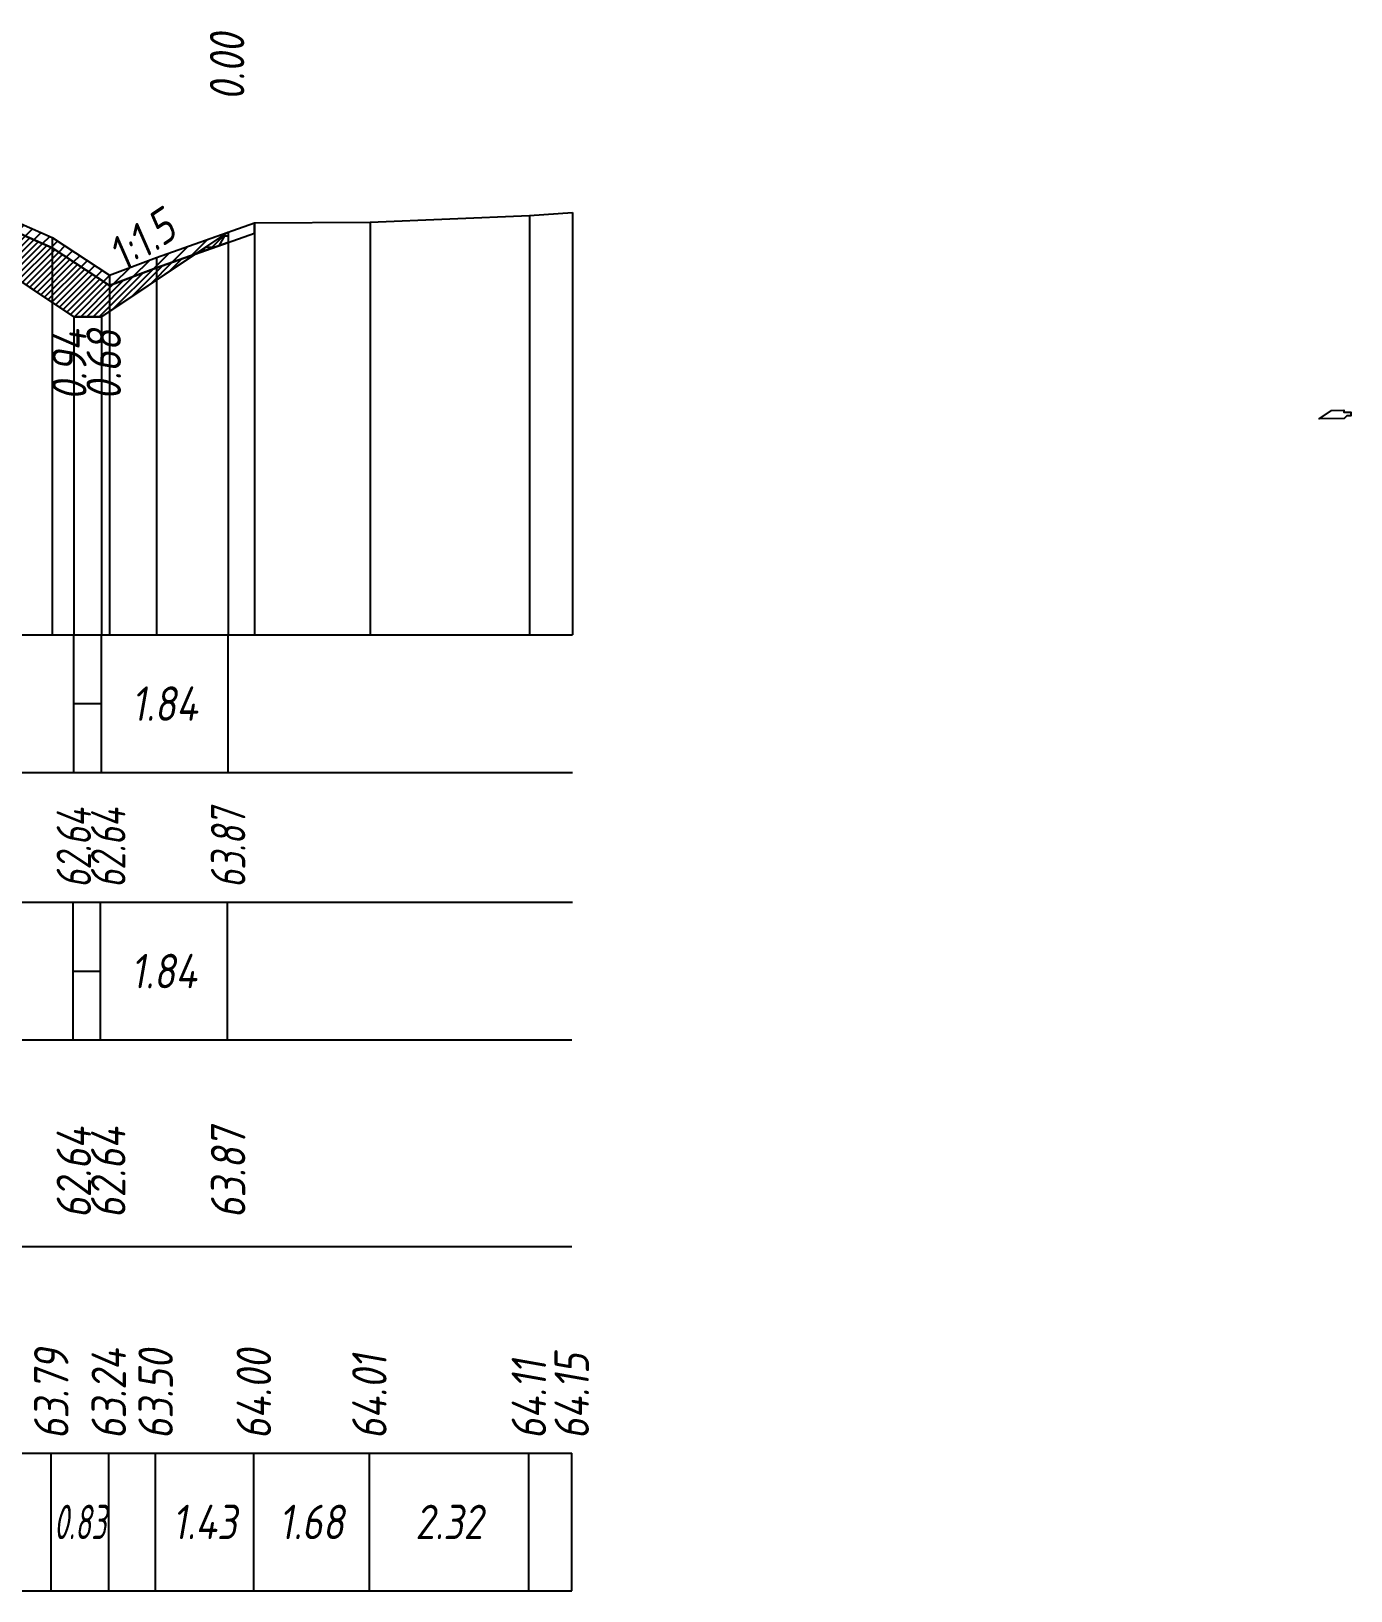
# Model space of a CAD drawing. Extents: x -717 to 1451, y -133302 to 233.
# Drawn here: x -169.1 to -73.3, y -132019.4 to -131906.2 of the extents above; entities that cross this region are included whole.
import ezdxf
from ezdxf.enums import TextEntityAlignment as Align

# ---------------------------------------------------------------- set-up
doc = ezdxf.new("R2010")
doc.units = 0
for name, color, linetype in [('Код_510', 7, 'Continuous'), ('Код_514', 1, 'Continuous'), ('Код_516', 1, 'Continuous'), ('Контур_0', 7, 'Continuous'), ('Контур_508', 7, 'Continuous'), ('Контур_512', 7, 'Continuous'), ('Контур_513', 7, 'Continuous'), ('Контур_818', 7, 'Continuous'), ('Красный поперечник', 1, 'Continuous'), ('Объём_2663', 7, 'Continuous'), ('Объём_2664', 7, 'Continuous'), ('Рабочие отметки', 7, 'Continuous'), ('Таблица', 7, 'Continuous'), ('Уклоны проезжей части', 7, 'Continuous'), ('Черный поперечник', 3, 'Continuous')]:
    doc.layers.add(name, color=color, linetype=linetype)
for name, color, linetype, true_color in [('Контур_2570', 7, 'Continuous', 0x80ff00), ('Контур_2736', 4, 'Continuous', 0x00ffff), ('Контур_2741', 4, 'Continuous', 0x00ffff), ('Контур_2742', 4, 'Continuous', 0x00ffff), ('Контур_2743', 4, 'Continuous', 0x00ffff), ('Контур_2744', 7, 'Continuous', 0xa4ffff), ('Контур_2750', 4, 'Continuous', 0x00ffff), ('Контур_2751', 4, 'Continuous', 0x00ffff), ('Контур_2752', 4, 'Continuous', 0x00ffff), ('Контур_707', 4, 'Continuous', 0x00ffff), ('Контур_720', 131, 'Continuous', 0xaaffff), ('Объём_2563', 7, 'Continuous', 0xff8000), ('Объём_2570', 7, 'Continuous', 0x80ff00), ('Объём_2600', 7, 'Continuous', 0x808000), ('Объём_2620', 2, 'Continuous', 0xffff00)]:
    doc.layers.add(name, color=color, linetype=linetype, true_color=true_color)
doc.styles.add('М', font='romand.shx', dxfattribs={"width": 0.8, "oblique": 10, "height": 2.5})

msp = doc.modelspace()

# ---------------------------------------------------------------- hatches: boundary and pattern name
at = {"layer": 'Объём_2570'}
h = msp.add_hatch(dxfattribs=at)
h.set_pattern_fill('ANSI31', color=256, scale=0.2)
h.set_pattern_definition([(45, (-432.1858, 20), (-0.449012806, 0.449012806), [])])
h.paths.add_polyline_path([(-154.767, -131921.517), (-159.977, -131923.357), (-163.379, -131924.627), (-167.554, -131921.901), (-170.829, -131920.442), (-174.878, -131920.443), (-185.499, -131920.473), (-190.08, -131918.142), (-193.147, -131916.52), (-193.147, -131915.77), (-190.08, -131917.392), (-185.499, -131919.723), (-174.878, -131919.693), (-170.829, -131919.692), (-167.554, -131921.151), (-163.379, -131923.877), (-159.977, -131922.607), (-154.767, -131920.767)])
at = {"layer": 'Объём_2600'}
h = msp.add_hatch(dxfattribs=at)
h.set_pattern_fill('HONEY', color=5, scale=0.3)
h.set_pattern_definition([(0, (-432.1858, 20), (1.42875, 0.8248891935), [0.9525, -1.905]), (120, (-432.1858, 20), (-1.428749997, 0.824889199), [0.9525, -1.905]), (60, (-432.1858, 20), (3e-09, 1.6497783924), [-1.905, 0.9525])])
h.paths.add_polyline_path([(-157.16, -131922.362), (-154.767, -131920.767), (-154.767, -131921.517)])
at = {"layer": 'Объём_2620'}
h = msp.add_hatch(dxfattribs=at)
h.set_pattern_fill('ANSI31', color=2, scale=0.1)
h.set_pattern_definition([(45, (-432.18578, 20), (-0.224506403, 0.224506403), [])])
h.paths.add_polyline_path([(-163.972, -131926.903), (-165.972, -131926.903), (-175.659, -131920.446), (-170.829, -131920.442), (-167.554, -131921.901), (-163.379, -131924.627), (-159.977, -131923.357), (-157.16, -131922.362)])

# ---------------------------------------------------------------- linework, layer by layer
at = {"layer": 'Код_510'}
for p, q in [((-167.609, -132019.421), (-167.609, -132009.421)), ((-163.434, -132019.421), (-163.434, -132009.421)), ((-160.031, -132019.421), (-160.031, -132009.421)), ((-152.899, -132019.421), (-152.899, -132009.421)), ((-144.513, -132019.421), (-144.513, -132009.421)), ((-132.93, -132019.421), (-132.93, -132009.421)), ((-129.822, -132019.421), (-129.822, -132009.421))]:
    msp.add_line(p, q, dxfattribs=at)
at = {"layer": 'Код_514'}
for p, q in [((-165.972, -131960), (-165.972, -131950)), ((-163.972, -131960), (-163.972, -131950)), ((-154.767, -131960), (-154.767, -131950)), ((-165.972, -131955), (-163.972, -131955))]:
    msp.add_line(p, q, dxfattribs=at)
at = {"layer": 'Код_516'}
for p, q in [((-166.027, -131979.421), (-166.027, -131969.421)), ((-164.027, -131979.421), (-164.027, -131969.421)), ((-154.822, -131979.421), (-154.822, -131969.421)), ((-166.027, -131974.421), (-164.027, -131974.421))]:
    msp.add_line(p, q, dxfattribs=at)
at = {"layer": 'Контур_0', "flags": 128}
for points in [[(-184.956, -131914.248), (-176.779, -131919.699), (-176.779, -131919.699), (-176.779, -131919.699), (-176.779, -131919.699), (-176.779, -131919.699), (-176.779, -131919.699), (-176.779, -131919.699), (-176.779, -131919.699), (-176.779, -131919.699), (-176.779, -131919.699), (-176.779, -131919.699), (-176.779, -131919.699), (-176.779, -131919.699), (-176.779, -131919.699), (-165.972, -131926.903)], [(-176.779, -131919.699), (-165.972, -131926.903), (-163.972, -131926.903), (-154.767, -131920.767), (-154.767, -131920.767), (-154.767, -131920.767), (-154.767, -131920.767), (-154.767, -131920.767), (-154.767, -131920.767), (-154.767, -131920.767), (-154.767, -131920.767), (-154.767, -131920.767), (-154.767, -131920.767), (-154.767, -131920.767), (-154.767, -131920.767), (-154.767, -131920.767)]]:
    msp.add_lwpolyline(points, dxfattribs=at)
at = {"layer": 'Контур_2570', "flags": 128}
msp.add_lwpolyline([(-170.829, -131920.442), (-167.554, -131921.901), (-163.379, -131924.627), (-163.379, -131924.627), (-159.977, -131923.357), (-152.845, -131920.838), (-152.845, -131920.088), (-144.459, -131920.03), (-132.876, -131919.543), (-129.767, -131919.336)], dxfattribs=at)
at = {"layer": 'Контур_2736', "flags": 128}
msp.add_lwpolyline([(-176.779, -131919.699), (-165.972, -131926.903)], dxfattribs=at)
at = {"layer": 'Контур_2741', "flags": 128}
msp.add_lwpolyline([(-154.767, -131920.767), (-154.767, -131920.767)], dxfattribs=at)
at = {"layer": 'Контур_2742', "flags": 128}
msp.add_lwpolyline([(-154.767, -131920.767), (-154.767, -131920.767)], dxfattribs=at)
at = {"layer": 'Контур_2743', "flags": 128}
msp.add_lwpolyline([(-154.767, -131920.767), (-154.767, -131920.767)], dxfattribs=at)
at = {"layer": 'Контур_2744', "flags": 128}
msp.add_lwpolyline([(-154.767, -131920.767), (-154.767, -131920.767)], dxfattribs=at)
msp.add_lwpolyline([(-154.767, -131920.767), (-154.767, -131920.767)], dxfattribs=at)
msp.add_lwpolyline([(-154.767, -131920.767), (-154.767, -131920.767)], dxfattribs=at)
msp.add_lwpolyline([(-154.767, -131920.767), (-154.767, -131920.767)], dxfattribs=at)
msp.add_lwpolyline([(-154.767, -131920.767), (-154.767, -131920.767)], dxfattribs=at)
msp.add_lwpolyline([(-154.767, -131920.767), (-154.767, -131920.767)], dxfattribs=at)
at = {"layer": 'Контур_2750', "flags": 128}
msp.add_lwpolyline([(-154.767, -131920.767), (-154.767, -131920.767)], dxfattribs=at)
at = {"layer": 'Контур_2751', "flags": 128}
msp.add_lwpolyline([(-154.767, -131920.767), (-154.767, -131920.767)], dxfattribs=at)
at = {"layer": 'Контур_2752', "flags": 128}
msp.add_lwpolyline([(-154.767, -131920.767), (-154.767, -131920.767)], dxfattribs=at)
at = {"layer": 'Контур_508', "flags": 128}
msp.add_lwpolyline([(-327.186, -131928.038), (-325.393, -131929.233), (-323.393, -131929.233), (-307.02, -131918.318), (-253.348, -131916.708), (-177.869, -131918.972), (-165.972, -131926.903), (-163.972, -131926.903), (-154.767, -131920.767)], dxfattribs=at)
at = {"layer": 'Контур_512', "flags": 128}
msp.add_lwpolyline([(-327.186, -131928.038), (-325.393, -131929.233), (-323.393, -131929.233), (-307.02, -131918.318), (-253.348, -131916.708), (-177.869, -131918.972), (-165.972, -131926.903), (-163.972, -131926.903), (-154.767, -131920.767)], dxfattribs=at)
at = {"layer": 'Контур_513', "flags": 128}
msp.add_lwpolyline([(-327.186, -131928.038), (-325.393, -131929.233), (-323.393, -131929.233), (-307.02, -131918.318), (-253.348, -131916.708), (-177.869, -131918.972), (-165.972, -131926.903), (-163.972, -131926.903), (-154.767, -131920.767)], dxfattribs=at)
at = {"layer": 'Контур_707', "flags": 128}
msp.add_lwpolyline([(-163.972, -131926.903), (-154.767, -131920.767)], dxfattribs=at)
at = {"layer": 'Контур_720', "flags": 128}
msp.add_lwpolyline([(-165.972, -131926.903), (-163.972, -131926.903)], dxfattribs=at)
at = {"layer": 'Контур_818', "flags": 128}
msp.add_lwpolyline([(-170.829, -131920.442), (-167.554, -131921.901), (-163.379, -131924.627), (-163.379, -131924.627), (-159.977, -131923.357), (-154.767, -131921.517)], dxfattribs=at)
at = {"layer": 'Красный поперечник'}
for p, q in [((-184.956, -131914.248), (-165.972, -131926.903)), ((-163.972, -131926.903), (-154.767, -131920.767)), ((-154.767, -131920.767), (-154.767, -131950)), ((-165.972, -131926.903), (-165.972, -131950)), ((-165.972, -131926.903), (-163.972, -131926.903)), ((-163.972, -131926.903), (-163.972, -131950))]:
    msp.add_line(p, q, dxfattribs=at)
at = {"layer": 'Объём_2563', "color": 250, "flags": 128}
msp.add_lwpolyline([(-73.254, -131934.099), (-73.554, -131934.105), (-73.738, -131934.289), (-75.554, -131934.325), (-74.654, -131933.725), (-73.756, -131933.689), (-73.756, -131933.835), (-73.254, -131933.835), (-73.254, -131934.099), (-73.254, -131934.099)], dxfattribs=at)
at = {"layer": 'Объём_2570', "flags": 128}
msp.add_lwpolyline([(-154.767, -131921.517), (-159.977, -131923.357), (-163.379, -131924.627), (-167.554, -131921.901), (-170.829, -131920.442), (-174.878, -131920.443), (-185.499, -131920.473), (-190.08, -131918.142), (-193.147, -131916.52), (-193.147, -131915.77), (-190.08, -131917.392), (-185.499, -131919.723), (-174.878, -131919.693), (-170.829, -131919.692), (-167.554, -131921.151), (-163.379, -131923.877), (-159.977, -131922.607), (-154.767, -131920.767), (-154.767, -131921.517), (-154.767, -131921.517)], dxfattribs=at)
msp.add_lwpolyline([(-154.767, -131921.517), (-159.977, -131923.357), (-163.379, -131924.627), (-167.554, -131921.901), (-170.829, -131920.442), (-174.878, -131920.443), (-185.499, -131920.473), (-190.08, -131918.142), (-193.147, -131916.52), (-193.147, -131915.77), (-190.08, -131917.392), (-185.499, -131919.723), (-174.878, -131919.693), (-170.829, -131919.692), (-167.554, -131921.151), (-163.379, -131923.877), (-159.977, -131922.607), (-154.767, -131920.767), (-154.767, -131921.517), (-154.767, -131921.517)], dxfattribs=at)
at = {"layer": 'Объём_2600', "color": 5, "flags": 128}
msp.add_lwpolyline([(-157.16, -131922.362), (-154.767, -131920.767), (-154.767, -131921.517), (-157.16, -131922.362), (-157.16, -131922.362)], dxfattribs=at)
msp.add_lwpolyline([(-157.16, -131922.362), (-154.767, -131920.767), (-154.767, -131921.517), (-157.16, -131922.362), (-157.16, -131922.362)], dxfattribs=at)
at = {"layer": 'Объём_2620', "flags": 128}
msp.add_lwpolyline([(-163.972, -131926.903), (-165.972, -131926.903), (-175.659, -131920.446), (-170.829, -131920.442), (-167.554, -131921.901), (-163.379, -131924.627), (-159.977, -131923.357), (-157.16, -131922.362), (-163.972, -131926.903), (-163.972, -131926.903)], dxfattribs=at)
msp.add_lwpolyline([(-163.972, -131926.903), (-165.972, -131926.903), (-175.659, -131920.446), (-170.829, -131920.442), (-167.554, -131921.901), (-163.379, -131924.627), (-159.977, -131923.357), (-157.16, -131922.362), (-163.972, -131926.903), (-163.972, -131926.903)], dxfattribs=at)
at = {"layer": 'Объём_2663', "flags": 128}
for points in [[(-176.779, -131919.699), (-165.972, -131926.903)], [(-176.779, -131919.699), (-165.972, -131926.903)], [(-163.972, -131926.903), (-154.767, -131920.767)], [(-163.972, -131926.903), (-154.767, -131920.767)]]:
    msp.add_lwpolyline(points, dxfattribs=at)
at = {"layer": 'Объём_2664', "flags": 128}
msp.add_lwpolyline([(-165.972, -131926.903), (-163.972, -131926.903)], dxfattribs=at)
msp.add_lwpolyline([(-165.972, -131926.903), (-163.972, -131926.903)], dxfattribs=at)
at = {"layer": 'Таблица'}
for p, q in [((-352.186, -131950), (-129.767, -131950)), ((-352.186, -131960), (-129.767, -131960)), ((-352.186, -131969.421), (-129.767, -131969.421)), ((-352.24, -131979.421), (-129.822, -131979.421)), ((-352.24, -131994.421), (-129.822, -131994.421)), ((-352.24, -132009.421), (-129.822, -132009.421)), ((-352.24, -132019.421), (-129.822, -132019.421))]:
    msp.add_line(p, q, dxfattribs=at)
at = {"layer": 'Черный поперечник', "color": 7}
for p, q in [((-152.845, -131920.088), (-152.845, -131950)), ((-144.459, -131920.03), (-144.459, -131950)), ((-132.876, -131919.543), (-132.876, -131950)), ((-129.767, -131919.336), (-129.767, -131950)), ((-167.554, -131921.151), (-167.554, -131950)), ((-159.977, -131922.607), (-159.977, -131950)), ((-163.379, -131923.877), (-163.379, -131950))]:
    msp.add_line(p, q, dxfattribs=at)
at = {"layer": 'Черный поперечник', "flags": 128}
msp.add_lwpolyline([(-170.829, -131919.692), (-167.554, -131921.151), (-163.379, -131923.877), (-159.977, -131922.607), (-152.845, -131920.088), (-144.459, -131920.03), (-132.876, -131919.543), (-129.767, -131919.336)], dxfattribs=at)

# ---------------------------------------------------------------- texts
at = {"layer": 'Код_510', "style": 'М', "oblique": 10, "width": 0.8}
for s, p in [('63.79', (-167.609, -132008.421)), ('63.24', (-163.434, -132008.421)), ('63.50', (-160.031, -132008.421)), ('64.00', (-152.899, -132008.421)), ('64.01', (-144.513, -132008.421)), ('64.11', (-132.93, -132008.421)), ('64.15', (-129.822, -132008.421))]:
    msp.add_text(s, height=2.5, rotation=90, dxfattribs=at).set_placement(p, align=Align.MIDDLE_LEFT)
at = {"layer": 'Код_510', "style": 'М', "oblique": 10}
for s, width, p in [('0.83', 0.6, (-165.521, -132014.421)), ('1.43', 0.8, (-156.465, -132014.421)), ('1.68', 0.8, (-148.706, -132014.421)), ('2.32', 0.8, (-138.722, -132014.421))]:
    msp.add_text(s, height=2.5, dxfattribs=dict(at, width=width)).set_placement(p, align=Align.MIDDLE_CENTER)
at = {"layer": 'Код_514', "style": 'М', "oblique": 10, "width": 0.8}
msp.add_text('1.84', height=2.5, dxfattribs=at).set_placement((-159.37, -131955), align=Align.MIDDLE_CENTER)
at = {"layer": 'Код_514', "style": 'М', "oblique": 10, "width": 0.7}
for s, p in [('62.64', (-165.972, -131968.382)), ('62.64', (-163.472, -131968.382)), ('63.87', (-154.767, -131968.382))]:
    msp.add_text(s, height=2.5, rotation=90, dxfattribs=at).set_placement(p, align=Align.MIDDLE_LEFT)
at = {"layer": 'Код_516', "style": 'М', "oblique": 10, "width": 0.8}
msp.add_text('1.84', height=2.5, dxfattribs=at).set_placement((-159.424, -131974.421), align=Align.MIDDLE_CENTER)
for s, p in [('62.64', (-165.972, -131992.371)), ('62.64', (-163.472, -131992.371)), ('63.87', (-154.767, -131992.371))]:
    msp.add_text(s, height=2.5, rotation=90, dxfattribs=at).set_placement(p, align=Align.MIDDLE_LEFT)
at = {"layer": 'Рабочие отметки', "color": 1, "style": 'М', "oblique": 10, "width": 0.8}
msp.add_text('0.00', height=2.5, rotation=90, dxfattribs=at).set_placement((-154.845, -131911.198), align=Align.MIDDLE_LEFT)
for s, p in [('0.94', (-166.3, -131927.834)), ('0.68', (-163.8, -131927.834))]:
    msp.add_text(s, height=2.5, rotation=90, dxfattribs=at).set_placement(p, align=Align.MIDDLE_RIGHT)
at = {"layer": 'Уклоны проезжей части', "color": 1, "style": 'М', "oblique": 10, "width": 0.8}
msp.add_text('1:1.5', height=2.5, rotation=33.69007, dxfattribs=at).set_placement((-159.925, -131923.003), align=Align.BOTTOM_CENTER)

doc.saveas('drawing.dxf')
